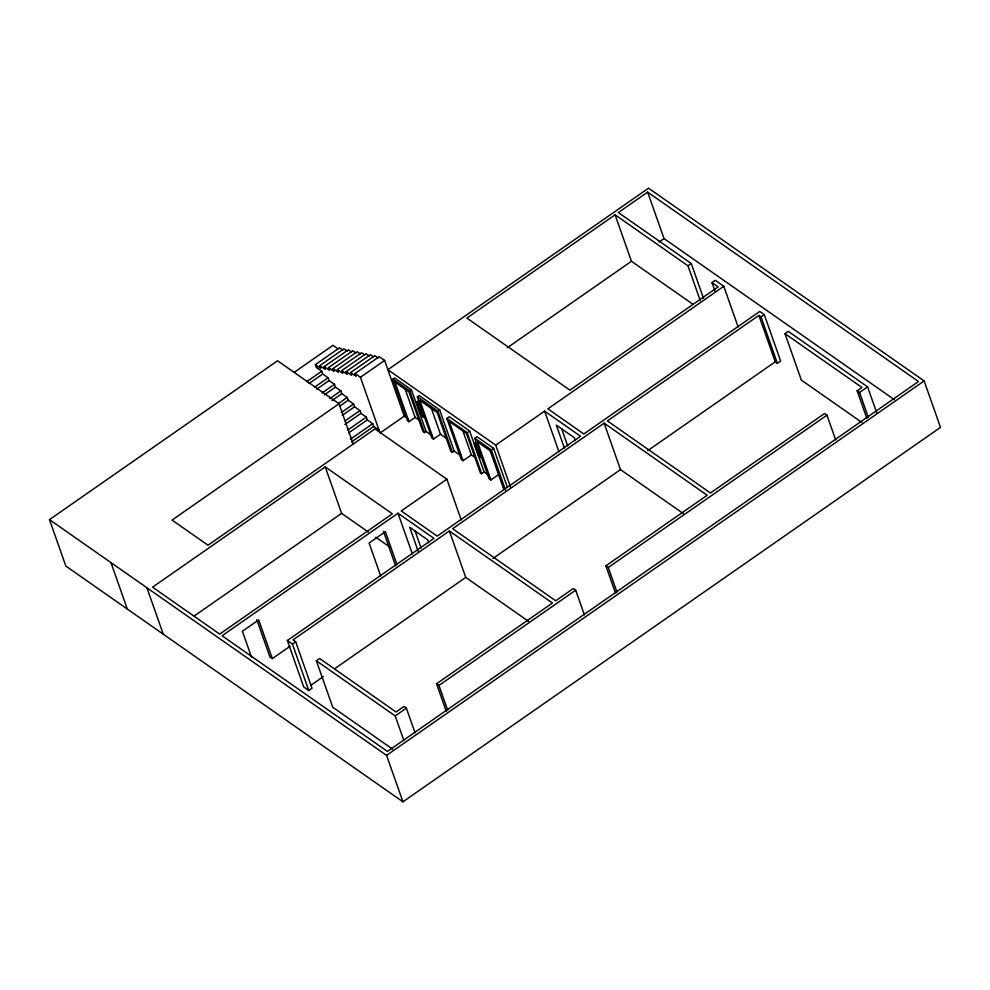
<?xml version="1.0" encoding="UTF-8"?>
<svg xmlns="http://www.w3.org/2000/svg" width="990" height="990" viewBox="0 0 990 990"><rect width="100%" height="100%" fill="white"/><g stroke="black" fill="none" stroke-linecap="round" stroke-linejoin="round"><path stroke-width="1.49" d="M510.568 487.241L495.743 445.154L387.894 369.728L648.537 188.187L924.14 380.94L940.5 427.383L402.942 801.813L65.86 566.07L49.5 519.626L277.559 360.781L339.025 403.772L353.381 444.522M294.129 372.376L332.974 345.312L337.998 348.839M379.083 430.242L373.688 426.467L372.71 423.683L367.315 419.909L366.337 417.124L360.942 413.35L359.964 410.565L354.568 406.791L353.591 404.007L348.195 400.232L347.218 397.448L341.822 393.674L340.845 390.889L335.449 387.115L334.471 384.33L329.076 380.556L328.098 377.772L322.703 373.997L321.725 371.213L316.33 367.439L315.352 364.654L339.533 347.812L342.775 350.076M315.352 364.654L320.735 368.429L319.758 365.644L343.951 348.789L347.181 351.054M319.758 365.644L325.153 369.418L324.163 366.622L348.356 349.779L351.599 352.044M306.912 381.534L321.725 371.213M324.163 366.622L329.559 370.396L328.581 367.612L352.774 350.757L356.004 353.022M309.127 383.452L322.703 373.997M328.581 367.612L333.976 371.386L332.986 368.589L357.18 351.747L360.422 354.012M332.986 368.589L338.382 372.364L337.404 369.579L361.598 352.725L364.827 354.989M314.523 387.226L328.098 377.772M337.404 369.579L342.8 373.354L341.81 370.569L366.003 353.715L369.233 355.979M316.738 389.157L329.076 380.556M341.81 370.569L347.205 374.331L346.228 371.547L370.409 354.705L373.651 356.957M346.228 371.547L351.611 375.321L350.633 372.537L374.826 355.682L378.056 357.947M322.134 392.931L334.471 384.33M324.349 394.849L335.449 387.115M350.633 372.537L356.029 376.299L355.051 373.515L379.232 356.672L384.627 360.434L404.254 416.171L407.954 418.758M329.732 398.624L340.845 390.889M355.051 373.515L360.434 377.289L384.627 360.434M331.947 400.554L341.822 393.674M338.58 403.462L347.218 397.448M339.025 403.772L172.062 520.072L208.011 545.218L374.975 428.905L446.874 479.197L461.192 519.837M339.558 406.246L348.195 400.232M700.277 300.651L688.001 265.815L615.099 214.818L466.859 318.075L569.906 390.147L718.146 286.89L711.971 282.571L715.226 280.306L723.801 286.296L738.119 326.935M446.267 711.34L436.553 683.756L552.432 603.046L449.386 530.974L293.003 639.899L295.676 641.768L312.036 688.211L308.769 690.488L303.707 686.936L287.347 640.493L433.954 538.374L398.005 513.228L222.082 635.778L387.436 751.422L918.485 381.521L647.67 192.134L618.354 212.553L691.268 263.538L703.531 298.374M341.253 412.595L353.591 404.007M419.81 420.688L415.132 417.421L408.944 421.728L407.546 420.75L392.882 379.108L394.515 377.97L411.407 389.788L426.071 431.43L432.407 435.86M342.231 415.392L354.568 406.791M345.151 420.874L359.964 410.565M344.904 424.524L360.942 413.35M347.824 430.019L366.337 417.124M348.814 432.803L367.315 419.909M392.882 379.108L409.786 390.926L411.407 389.788M350.497 439.152L372.71 423.683M351.475 441.936L373.688 426.467M446.688 438.57L440.476 434.226L433.471 439.114L431.887 438.001L417.384 396.817L419.178 395.567L439.671 409.897L454.175 451.081L461.34 456.093M416.703 401.866L417.681 401.185L419.475 402.447L424.487 416.691L423.522 417.372L421.715 416.109L416.703 401.866L418.498 403.128L423.522 417.372M325.252 466.896L152.571 587.169L219.681 634.095L392.349 513.822L325.252 466.896L341.6 513.34L368.193 531.939M418.498 403.128L419.475 402.447M404.254 416.171L380.061 433.026L360.434 377.289M507.288 347.75L631.447 261.273L693.049 304.351M659.142 241.981L664.03 238.578L894.354 399.651M421.715 416.109L422.693 415.429M417.384 396.817L437.877 411.147L439.671 409.897M408.944 421.728L394.985 382.091L409.006 391.904L422.965 431.529L424.45 432.568L426.071 431.43M475.089 457.529L471.389 454.942L463.085 460.721L461.291 459.471L446.837 418.448L449.287 416.74L469.656 430.984L484.11 472.02L488.874 475.361M688.001 265.815L691.268 263.538M194.139 616.052L341.6 513.34M446.837 418.448L467.218 432.692L469.656 430.984M433.471 439.114L419.847 400.406L437.221 412.558L450.846 451.267L452.381 452.331L454.175 451.081M498.552 474.618L490.892 479.952L488.986 478.615L474.816 438.36L477.093 436.776L493.626 448.334L507.301 487.154M474.173 443.421L475.311 442.629L477.353 444.052L481.821 456.749L480.682 457.541L478.653 456.118L474.173 443.421L476.215 444.844L480.682 457.541M476.215 444.844L477.353 444.052M446.874 479.197L401.259 510.964L437.209 536.11L580.561 436.256L544.611 411.11L495.743 445.154M723.801 286.296L547.878 408.845L583.828 433.979L759.751 311.442L764.28 314.61L780.64 361.053L777.385 363.33L775.244 361.833L758.885 315.389L607.39 420.911L710.449 492.983L824.571 413.498L826.959 415.169L835.659 439.845M474.816 438.36L491.349 449.93L493.626 448.334M463.085 460.721L449.225 421.406L466.488 433.471L480.336 472.787L481.66 473.715L484.11 472.02M615.594 593.394L605.88 565.822L707.194 495.248L604.135 423.175L452.64 528.697L555.699 600.769L573.309 588.505L575.697 590.189L584.385 614.864M758.885 315.389L761.025 316.874L764.28 314.61M287.347 640.493L292.421 644.045L295.676 641.768M256.806 619.666L269.923 656.939L272.324 658.61L290.095 646.235M861.894 422.433L801.343 380.086L784.983 333.642L788.25 331.365L867.599 386.867L876.793 412.991M392.782 749.244L332.739 707.244L316.379 660.8L319.646 658.536L396.05 711.971L403.982 706.452L406.37 708.135L415.058 732.798M310.625 685.464L323.235 676.677M334.583 668.782L465.746 577.418L528.573 621.361M492.983 558.447L620.495 469.631L683.335 513.575M647.732 450.648L775.244 361.833M866.856 418.374L857.142 390.803L861.943 387.461L784.983 333.642M316.379 660.8L395.196 715.918L406.37 708.135M436.553 683.756L438.954 685.439L575.697 590.189M605.88 565.822L608.281 567.493L826.959 415.169M857.142 390.803L859.543 392.473L867.599 386.867M49.5 519.626L386.583 755.37L924.14 380.94M490.174 450.747L477.477 441.862L490.892 479.952M375.792 537.248L389.714 546.987M859.543 392.473L868.23 417.149M761.025 316.874L777.385 363.33M711.971 282.571L715.04 291.283M647.67 192.134L664.03 238.578M615.099 214.818L631.447 261.273M604.135 423.175L620.495 469.631M575.314 440.575L574.299 437.704L556.331 425.143L564.411 448.074M561.602 428.608L567.666 445.809M608.281 567.493L616.968 592.168M544.611 411.11L558.929 451.749M491.349 449.93L505.519 490.186M490.1 450.636L503.588 488.825M467.218 432.692L481.66 473.715M462.664 430.18L471.389 454.942M437.877 411.147L452.381 452.331M430.885 406.989L440.476 434.226M409.786 390.926L424.45 432.568M405.17 389.107L415.132 417.421M449.386 530.974L465.746 577.418M428.707 542.693L427.692 539.835L409.724 527.262L418.3 551.628M414.996 530.727L421.059 547.928M398.005 513.228L412.323 553.868M396.99 564.634L385.382 531.667L369.097 543.015L380.704 575.982M438.954 685.439L447.641 710.115M383.489 531.42L395.604 565.835M395.196 715.918L403.883 740.594M386.583 755.37L402.942 801.813M292.421 644.045L308.769 690.488M272.324 658.61L258.699 619.913L242.401 631.249L251.497 657.063M146.916 587.763L163.276 634.206M110.967 562.617L127.326 609.06"/></g></svg>
